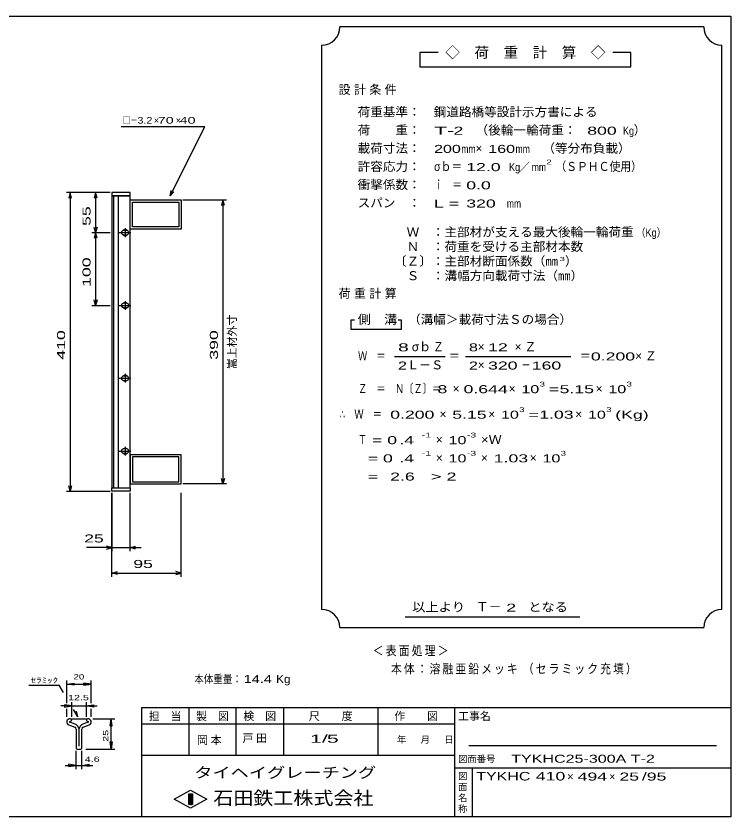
# Model space of a CAD drawing. Units: millimetres, scale not verified, with parts at other scales. Extents: x -910 to 862, y -642 to 530.
# Drawn here: x -120 to 862, y -570 to 530 of the extents above; entities that cross this region are included whole.
import ezdxf
from ezdxf.enums import TextEntityAlignment as Align

# ---------------------------------------------------------------- set-up
doc = ezdxf.new("R2010")
doc.units = ezdxf.units.MM
doc.header["$LTSCALE"] = 5
for name, color, linetype, lineweight in [('0_2', 150, 'Continuous', 25), ('16', 3, 'Continuous', 25), ('22', 2, 'Continuous', 25), ('32', 4, 'Continuous', 25)]:
    doc.layers.add(name, color=color, linetype=linetype, lineweight=lineweight)
doc.styles.add('ベクトル', font='')
doc.styles.get('ベクトル').set_extended_font_data('ベクトル')

msp = doc.modelspace()

# ---------------------------------------------------------------- linework, layer by layer
at = {"layer": '0_2'}
for p, q in [((-868, 529.5), (862, 529.5)), ((862, 529.5), (862, -570.5)), ((862, -420.5), (52, -420.5)), ((52, -420.5), (52, -570.5)), ((117, -420.5), (117, -485.5)), ((182, -485.5), (182, -420.5)), ((247, -420.5), (247, -485.5)), ((377, -485.5), (377, -420.5)), ((482, -420.5), (482, -570.5)), ((482, -443), (52, -443)), ((842, -473), (502, -473)), ((52, -485.5), (482, -485.5)), ((482, -503), (862, -503)), ((507, -570.5), (507, -503)), ((97, -546), (119.5, -533.5)), ((117, -538.5), (122, -538.5)), ((117, -553.5), (117, -538.5)), ((117, -538.5), (118, -538.5)), ((118, -538.5), (118, -553.5)), ((119, -553.5), (119, -538.5)), ((119, -538.5), (120, -538.5)), ((119.5, -533.5), (142, -546)), ((120, -538.5), (120, -553.5)), ((121, -553.5), (121, -538.5)), ((121, -538.5), (122, -538.5)), ((122, -538.5), (122, -553.5)), ((122, -538.5), (122, -553.5)), ((119.5, -558.5), (97, -546)), ((142, -546), (119.5, -558.5)), ((122, -553.5), (117, -553.5)), ((118, -553.5), (119, -553.5)), ((120, -553.5), (121, -553.5)), ((862, -570.5), (-868, -570.5))]:
    msp.add_line(p, q, dxfattribs=at)
at = {"layer": '16'}
for p, q in [((36.5, 287), (11.5, 287)), ((11.5, 287), (11.5, 282.5)), ((36.5, 282.5), (36.5, 287)), ((11.5, 282.5), (36.5, 282.5)), ((11.5, 282.5), (11.5, -118.5)), ((36.5, 282.5), (11.5, 282.5)), ((13.5, 282.5), (13.5, -118.5)), ((20.5, -118.5), (20.5, 282.5)), ((36.5, -118.5), (36.5, 282.5)), ((36.5, 277), (106.5, 277)), ((36.5, 237), (36.5, 277)), ((106.5, 277), (106.5, 237)), ((39.5, 274), (103.5, 274)), ((39.5, 240), (39.5, 274)), ((103.5, 274), (103.5, 240)), ((21.5, 232), (37.5, 232)), ((31.5, 235), (27.5, 235)), ((29.5, 238), (29.5, 226)), ((106.5, 237), (36.5, 237)), ((103.5, 240), (39.5, 240)), ((27.5, 229), (31.5, 229)), ((21.5, 132), (37.5, 132)), ((31.5, 135), (27.5, 135)), ((29.5, 138), (29.5, 126)), ((27.5, 129), (31.5, 129)), ((31.5, 35), (27.5, 35)), ((29.5, 38), (29.5, 26)), ((21.5, 32), (37.5, 32)), ((27.5, 29), (31.5, 29)), ((31.5, -65), (27.5, -65)), ((29.5, -62), (29.5, -74)), ((21.5, -68), (37.5, -68)), ((27.5, -71), (31.5, -71)), ((106.5, -73), (36.5, -73)), ((36.5, -73), (36.5, -113)), ((103.5, -76), (39.5, -76)), ((39.5, -76), (39.5, -110)), ((103.5, -110), (103.5, -76)), ((106.5, -113), (106.5, -73)), ((39.5, -110), (103.5, -110)), ((11.5, -118.5), (36.5, -118.5)), ((11.5, -123), (11.5, -118.5)), ((11.5, -118.5), (36.5, -118.5)), ((36.5, -113), (106.5, -113)), ((36.5, -118.5), (36.5, -123)), ((36.5, -123), (11.5, -123))]:
    msp.add_line(p, q, dxfattribs=at)
for centre, radius, start, end in [((27.5, 232), 3, 90, 270), ((29.5, 232), 4, 46.6, 133.4), ((31.5, 232), 3, 270, 90), ((29.5, 232), 4, 226.6, 313.4), ((27.5, 132), 3, 90, 270), ((29.5, 132), 4, 46.6, 133.4), ((31.5, 132), 3, 270, 90), ((29.5, 132), 4, 226.6, 313.4), ((27.5, 32), 3, 90, 270), ((29.5, 32), 4, 46.6, 133.4), ((31.5, 32), 3, 270, 90), ((29.5, 32), 4, 226.6, 313.4), ((27.5, -68), 3, 90, 270), ((29.5, -68), 4, 46.6, 133.4), ((31.5, -68), 3, 270, 90), ((29.5, -68), 4, 226.6, 313.4)]:
    msp.add_arc(centre, radius, start, end, dxfattribs=at)
at = {"layer": '22', "color": 4}
for p, q in [((824.5, 514.5), (324.5, 514.5)), ((299.5, 489.5), (299.5, -285.5)), ((849.5, -285.5), (849.5, 489.5)), ((459.5, 479.5), (434.5, 479.5)), ((434.5, 479.5), (434.5, 459.5)), ((724.5, 479.5), (699.5, 479.5)), ((724.5, 459.5), (724.5, 479.5)), ((434.5, 459.5), (724.5, 459.5)), ((139, 377.5), (24, 377.5)), ((91.5, 282.5), (139, 377.5)), ((9, 287), (-51, 287)), ((-46, 287), (-48, 279.5)), ((-44, 279.5), (-46, 287)), ((-46, 287), (-46, -123)), ((9, 287), (-16, 287)), ((-11, 287), (-13, 279.5)), ((-9, 279.5), (-11, 287)), ((-11, 287), (-11, 232)), ((91.5, 282.5), (93, 289.8)), ((91.5, 282.5), (96.5, 288)), ((109, 277), (169, 277)), ((164, 277), (162, 269.5)), ((166, 269.5), (164, 277)), ((164, 277), (164, -113)), ((-16, 232), (9, 232)), ((-11, 232), (-13, 239.5)), ((-11, 232), (-13, 224.5)), ((-9, 239.5), (-11, 232)), ((-9, 224.5), (-11, 232)), ((-11, 232), (-11, 132)), ((-16, 132), (9, 132)), ((-11, 132), (-13, 139.5)), ((-9, 139.5), (-11, 132)), ((344.5, 112), (339.5, 112)), ((339.5, 112), (339.5, 99.5)), ((409.5, 112), (404.5, 112)), ((409.5, 99.5), (409.5, 112)), ((339.5, 99.5), (409.5, 99.5)), ((399.5, 62), (469.5, 62)), ((497, 62), (642, 62)), ((164, -113), (162, -105.5)), ((166, -105.5), (164, -113)), ((-46, -123), (-48, -115.5)), ((-44, -115.5), (-46, -123)), ((169, -113), (109, -113)), ((-51, -123), (9, -123)), ((11.5, -125.5), (11.5, -205.5)), ((11.5, -240.5), (11.5, -125.5)), ((36.5, -205.5), (36.5, -125.5)), ((106.5, -240.5), (106.5, -125.5)), ((11.5, -200.5), (-23.5, -200.5)), ((11.5, -200.5), (4, -198.5)), ((4, -202.5), (11.5, -200.5)), ((11.5, -200.5), (36.5, -200.5)), ((36.5, -200.5), (44, -198.5)), ((44, -202.5), (36.5, -200.5)), ((36.5, -200.5), (51.5, -200.5)), ((11.5, -235.5), (19, -233.5)), ((19, -237.5), (11.5, -235.5)), ((11.5, -235.5), (106.5, -235.5)), ((106.5, -235.5), (99, -233.5)), ((99, -237.5), (106.5, -235.5)), ((414.5, -295.5), (654.5, -295.5)), ((324.5, -310.5), (824.5, -310.5))]:
    msp.add_line(p, q, dxfattribs=at)
for centre, start, end in [((299.5, 514.5), 270, 0), ((849.5, 514.5), 180, 270), ((299.5, -310.5), 0, 90), ((849.5, -310.5), 90, 180)]:
    msp.add_arc(centre, 25, start, end, dxfattribs=at)
at = {"layer": '32'}
for p, q in [((-50.5, -414), (-50.5, -383)), ((-17.167, -414), (-17.167, -383)), ((-102.667, -389.5), (-61, -389.5)), ((-55.167, -399.5), (-61, -389.5)), ((-50.5, -388), (-40.5, -386.5)), ((-40.5, -389.5), (-50.5, -388)), ((-50.5, -388), (-17.167, -388)), ((-40.5, -389.5), (-40.5, -386.5)), ((-17.167, -388), (-27.167, -386.5)), ((-27.167, -389.5), (-27.167, -386.5)), ((-27.167, -389.5), (-17.167, -388)), ((-43.833, -418), (-58.833, -418)), ((-43.833, -418), (-53.833, -416.5)), ((-53.833, -416.5), (-53.833, -419.5)), ((-53.833, -419.5), (-43.833, -418)), ((-43.833, -433), (-43.833, -413)), ((-43.833, -418), (-23.833, -418)), ((-23.833, -413), (-23.833, -433)), ((-23.833, -418), (-13.833, -416.5)), ((-13.833, -419.5), (-23.833, -418)), ((-23.833, -418), (-8.833, -418)), ((-13.833, -416.5), (-13.833, -419.5)), ((-50.5, -433), (-50.5, -422)), ((-35.5, -433), (-41.333, -423)), ((-35.5, -433), (-37.333, -425.167)), ((-17.167, -433), (-17.167, -422)), ((-46.267, -439.354), (-43.867, -438.188)), ((-45.35, -435.5), (-21.933, -435.5)), ((-43.867, -438.188), (-43.867, -437.804)), ((-23.834, -437.804), (-23.834, -438.188)), ((-23.834, -438.188), (-21.434, -439.354)), ((-14.667, -435.5), (15.333, -435.5)), ((8.833, -445.5), (10.333, -435.5)), ((11.833, -445.5), (10.333, -435.5)), ((10.333, -477.167), (10.333, -435.5)), ((-47.798, -444.132), (-39.681, -446.982)), ((-39.332, -443.047), (-46.532, -440.514)), ((-37.684, -449.82), (-37.684, -476.02)), ((-33.833, -473.35), (-33.833, -449.9)), ((-30.017, -476.02), (-30.017, -449.82)), ((-21.169, -440.514), (-28.369, -443.047)), ((-28.02, -446.982), (-19.903, -444.132)), ((8.833, -445.5), (11.833, -445.5)), ((10.333, -477.167), (8.833, -467.167)), ((8.833, -467.167), (11.833, -467.167)), ((11.833, -467.167), (10.333, -477.167)), ((-37.667, -504.667), (-37.667, -479.667)), ((-36.517, -477.186), (-31.184, -477.186)), ((-30, -504.667), (-30, -479.667)), ((-24.667, -477.167), (15.333, -477.167)), ((-52.667, -499.667), (-37.667, -499.667)), ((-37.667, -499.667), (-47.667, -498.167)), ((-47.667, -501.167), (-47.667, -498.167)), ((-47.667, -501.167), (-37.667, -499.667)), ((-37.667, -499.667), (-30, -499.667)), ((-30, -499.667), (-20, -498.167)), ((-20, -501.167), (-30, -499.667)), ((-30, -499.667), (-15, -499.667)), ((-20, -501.167), (-20, -498.167))]:
    msp.add_line(p, q, dxfattribs=at)
for centre, radius, start, end in [((-46.017, -440), 4.5, 90.98, 246.68), ((-45.991, -440.027), 0.733, 111.91, 222.33), ((-46.281, -437.91), 2.417, 2.5, 85.55), ((-21.42, -437.91), 2.417, 94.45, 177.5), ((-21.684, -440), 4.5, 293.32, 89.02002), ((-21.71, -440.027), 0.733, 317.67, 68.08999), ((-40.681, -449.816), 3, 0, 70.58), ((-41.483, -450.405), 7.667, 3.78, 73.7), ((-26.218, -450.405), 7.667, 106.3, 176.22), ((-27.02, -449.816), 3, 109.42, 180), ((-36.517, -476.02), 1.167, 180, 270), ((-31.184, -476.02), 1.167, 270, 0)]:
    msp.add_arc(centre, radius, start, end, dxfattribs=at)

# ---------------------------------------------------------------- texts
at = {"layer": '0_2', "style": 'ベクトル'}
for s, height, p in [('担\u3000当', 11, (62, -432)), ('製\u3000図', 11, (127, -432)), ('検\u3000図', 11, (192, -432)), ('尺\u3000\u3000度', 11, (282, -432)), ('作\u3000\u3000図', 11, (399.5, -432)), ('工事名', 11, (487, -432)), ('年', 9.164, (403, -464.25)), ('月', 9.164, (435.5, -464.25)), ('日', 9.164, (468, -464.25)), ('図面番号', 9.164, (487, -490.75)), ('図', 9.164, (487, -514.25)), ('面', 9.164, (487, -529.25)), ('名', 9.164, (487, -544.25)), ('称', 9.164, (487, -559.25))]:
    msp.add_text(s, height=height, dxfattribs=at).set_placement(p, align=Align.MIDDLE_LEFT)
at = {"layer": '0_2', "color": 222, "style": 'ベクトル'}
for s, height, width, p in [('タイヘイグレーチング', 14.66, 1.25, (124.5, -509.5)), ('石田鉄工株式会社', 18.33, 1.1, (150.75, -544.5))]:
    msp.add_text(s, height=height, dxfattribs=dict(at, width=width)).set_placement(p, align=Align.MIDDLE_LEFT)
at = {"layer": '22', "style": 'ベクトル'}
for s, height, p in [('◇\u3000荷\u3000重\u3000計\u3000算\u3000◇', 14.66, (469.5, 479.5)), ('×', 9.164, (69, 386.25)), ('×', 9.164, (99, 386.25)), ('）', 12.1, (728.5, 372.75)), ('×', 12.1, (511, 347.75)), ('／', 11, (570.75, 322)), ('）', 12.1, (634, 192.75)), ('σｂ', 12.1, (423.5, 75.25)), ('×', 12.1, (514, 75.25)), ('Ｌ－Ｓ', 12.1, (417, 50.25)), ('×', 12.1, (514, 50.25)), ('×', 12.1, (479.5, 17.75)), ('×', 12.1, (556.5, 17.75)), ('×', 12.1, (676, 17.75)), ('×', 12.1, (461.5, -17.25)), ('×', 12.1, (528.5, -17.25)), ('×', 12.1, (648, -17.25)), ('×', 12.1, (456.5, -52.25)), ('×', 12.1, (456.5, -77.25)), ('×', 12.1, (518.5, -77.25)), ('×', 12.1, (585.5, -77.25)), ('Ｔ－', 12.83, (511.5, -281.75)), ('×', 11, (637, -515)), ('×', 11, (694.5, -515))]:
    msp.add_text(s, height=height, dxfattribs=at).set_placement(p, align=Align.MIDDLE_LEFT)
for s, height, width, p in [('荷重基準：\u3000', 12.1, 1.05, (349, 397.75)), ('鋼道路橋等設計示方書による', 12.1, 1.05, (453.5, 397.75)), ('□－', 9.164, 0.8, (26.5, 386.25)), ('3.2', 9.164, 1.2, (46.5, 386.25)), (' 70 ', 9.164, 1.6, (69, 386.25)), (' 40 ', 9.164, 1.6, (99, 386.25)), ('荷\u3000\u3000重：\u3000', 12.1, 1.05, (349, 372.75)), ('T-', 11, 2, (454, 372)), (' 2 ', 11, 1.65, (474, 372)), ('（後輪一輪荷重：', 12.1, 1.05, (511, 372.75)), ('  800', 11, 1.65, (651, 372)), ('Kg', 11, 0.85, (713.5, 372)), ('載荷寸法：\u3000', 12.1, 1.05, (349, 347.75)), ('200', 11, 1.5, (454, 347)), ('160', 11, 1.5, (528.5, 347)), ('\u3000（等分布負載）', 12.1, 1.05, (585.5, 347.75)), ('mm', 11, 0.8, (491.5, 347)), ('mm', 11, 0.8, (566, 347)), ('許容応力：\u3000', 12.1, 1.05, (349, 322.75)), ('2', 6.598, 1.5, (608.25, 329)), ('（ＳＰＨＣ使用）', 12.1, 0.9, (620.75, 322.75)), ('σｂ＝', 12.1, 0.9, (454, 322.75)), (' 12.0', 11, 1.65, (491.5, 322)), ('Kg', 11, 0.85, (557, 322)), ('mm', 11, 0.8, (588.25, 322)), ('衝撃係数：\u3000', 12.1, 1.05, (349, 297.75)), ('ｉ\u3000＝', 12.1, 0.75, (454, 297.75)), (' 0.0', 11, 1.65, (491.5, 297)), ('スパン\u3000：\u3000', 12.1, 1.05, (349, 272.75)), ('L =', 11, 1.65, (454, 272)), (' 320 ', 11, 1.65, (491.5, 272)), ('mm', 11, 0.8, (554, 272)), ('\u3000Ｗ\u3000：主部材が支える最大後輪一輪荷重', 12.1, 1.05, (399, 232.75)), ('（Kg）', 11, 0.85, (731.5, 232)), ('\u3000Ｎ\u3000：荷重を受ける主部材本数', 12.1, 1.05, (399, 212.75)), ('〔Ｚ〕：主部材断面係数（㎜', 12.1, 1.05, (399, 192.75)), ('3', 5.499, 1.8, (626.5, 195.75)), ('\u3000Ｓ\u3000：溝幅方向載荷寸法（㎜）', 12.1, 1.05, (399, 172.75)), ('側\u3000溝', 12.1, 1.1, (349, 112.75)), ('\u3000（溝幅＞載荷寸法Ｓの場合）', 12.1, 1.05, (401, 112.75)), ('8', 11, 1.8, (404.5, 74.5)), ('Ｚ', 12.1, 0.9, (452.5, 75.25)), ('8', 11, 1.5, (502, 74.5)), (' 12 ', 11, 1.65, (521.5, 74.5)), ('Ｗ\u3000＝', 12.1, 0.75, (349.5, 62.75)), ('0.200', 11, 1.65, (669.5, 62)), ('2', 11, 1.5, (404.5, 49.5)), ('＝', 12.1, 0.9, (474.5, 62.75)), ('2', 11, 1.5, (502, 49.5)), (' 320 ', 11, 1.65, (521.5, 49.5)), (' 160 ', 11, 1.65, (581.5, 49.5)), ('＝', 12.1, 0.9, (654.5, 62.75)), ('－', 12.1, 0.75, (574, 50.25)), ('Ｚ\u3000＝\u3000Ｎ〔Ｚ〕＝', 12.1, 0.75, (349.5, 17.75)), (' 8 ', 11, 1.65, (452, 17)), ('0.644', 11, 1.65, (494.5, 17)), ('10', 11, 1.5, (574, 17)), ('3', 6.598, 1.5, (599, 24)), ('5.15', 11, 1.65, (626.5, 17)), ('10', 11, 1.5, (693.5, 17)), ('3', 6.598, 1.5, (718.5, 24)), ('=', 11, 1.7, (611.5, 17)), ('3', 6.598, 1.5, (571, -11)), ('3', 6.598, 1.5, (690.5, -11)), ('∴\u3000Ｗ\u3000＝', 12.1, 0.75, (324.5, -17.25)), (' 0.200', 11, 1.65, (387, -18)), ('5.15', 11, 1.65, (479, -18)), ('10', 11, 1.5, (546, -18)), ('=', 11, 1.7, (583.5, -18)), ('1.03', 11, 1.65, (598.5, -18)), ('10', 11, 1.5, (665.5, -18)), ('(Kg)', 11, 1.65, (703, -18)), ('-1', 6.598, 1.65, (437, -46)), ('-3', 6.598, 1.65, (499, -46)), ('Ｔ', 12.1, 0.75, (349.5, -52.25)), (' = 0', 11, 1.65, (362, -53)), (' .4 ', 11, 1.65, (399.5, -53)), ('10', 11, 1.5, (474, -53)), ('×Ｗ', 12.1, 1.1, (518.5, -52.25)), ('  = 0', 11, 1.65, (349.5, -78)), (' .4 ', 11, 1.65, (399.5, -78)), ('-1', 6.598, 1.65, (437, -71)), ('10', 11, 1.5, (474, -78)), ('-3', 6.598, 1.65, (499, -71)), ('1.03', 11, 1.65, (536, -78)), ('10', 11, 1.5, (603, -78)), ('3', 6.598, 1.5, (628, -71)), (' 2.6', 11, 1.65, (387, -103)), (' 2 ', 11, 1.65, (464.5, -103)), ('  =', 11, 1.65, (349.5, -103)), ('>', 11, 1.7, (449.5, -103)), (' 25 ', 11, 1.65, (-33.5, -188)), (' 95 ', 11, 1.65, (34, -223)), ('以上より\u3000', 12.1, 1.1, (424, -282.25)), (' 2 ', 11, 1.65, (546.5, -283)), ('となる', 12.1, 1.1, (583.5, -282.25)), ('本体重量：', 11, 0.85, (124.5, -381)), (' 14.4', 11, 1.35, (187, -381)), ('Kg', 11, 1.1, (237, -381)), ('1/', 11, 2, (283.5, -463)), (' 5 ', 11, 2, (298.5, -463)), ('TYKHC25-300A T-2', 11, 1.5, (560, -490.5)), ('TYKHC', 11.73, 1.4, (512, -514.5)), (' 410 ', 11.73, 1.55, (587, -514.5)), (' 494 ', 11, 1.65, (644.5, -515)), (' 25 ', 11, 1.65, (702, -515)), ('/', 11, 1.65, (739.5, -515)), (' 95 ', 11, 1.65, (739.5, -515))]:
    msp.add_text(s, height=height, dxfattribs=dict(at, width=width)).set_placement(p, align=Align.MIDDLE_LEFT)
at = {"layer": '22', "style": 'ベクトル', "width": 1.65}
for s, p in [(' 55 ', (-23.5, 234.5)), (' 100 ', (-23.5, 150.75)), (' 410 ', (-58.5, 50.75)), (' 390', (151.5, 50.75))]:
    msp.add_text(s, height=11, rotation=90, dxfattribs=at).set_placement(p, align=Align.MIDDLE_LEFT)
at = {"layer": '22', "style": 'ベクトル'}
msp.add_text('嵩上材外寸', height=11, rotation=90, dxfattribs=at).set_placement((176.5, 44.5), align=Align.MIDDLE_LEFT)
at = {"layer": '22', "attachment_point": 4, "style": 'ベクトル'}
for s, insert, char_height in [('\\T1.28;設計条件', (322.75, 427.75), 12.1), ('\\T1.28;荷重計算', (322.75, 147.75), 12.1), ('\\T1.42;×Ｚ', (564.75, 75.25), 12.1), ('\\T1.42;×Ｚ', (730.25, 62.75), 12.1), ('\\T1.2;\\W0.85;＜表面処理＞', (369.75, -342.75), 12.83), ('\\T1.19;\\W0.85;本体：溶融亜鉛メッキ', (394.75, -367.75), 12.83), ('\\T1.19;\\W0.85;（セラミック充填）', (576, -367.75), 12.83), ('\\T1.25;岡本\u3000', (128.25, -465.5), 11), ('\\T1.25;戸田\u3000', (190.75, -463), 11)]:
    msp.add_mtext(s, dxfattribs=dict(at, insert=insert, char_height=char_height))
at = {"layer": '32', "color": 2, "style": 'ベクトル'}
for s, width, p in [('ｾﾗﾐｯｸ', 1.5, (-100.167, -383)), ('20', 1.35, (-41.333, -378)), ('12.5', 1.5, (-48.833, -406.5)), (' 4.6 ', 1.5, (-30, -491.167))]:
    msp.add_text(s, height=7.331, dxfattribs=dict(at, width=width)).set_placement(p, align=Align.MIDDLE_LEFT)
at = {"layer": '32', "color": 2, "style": 'ベクトル', "width": 1.5}
msp.add_text(' 25 ', height=7.331, rotation=90, dxfattribs=at).set_placement((2.833, -471.333), align=Align.MIDDLE_LEFT)

doc.saveas('drawing.dxf')
